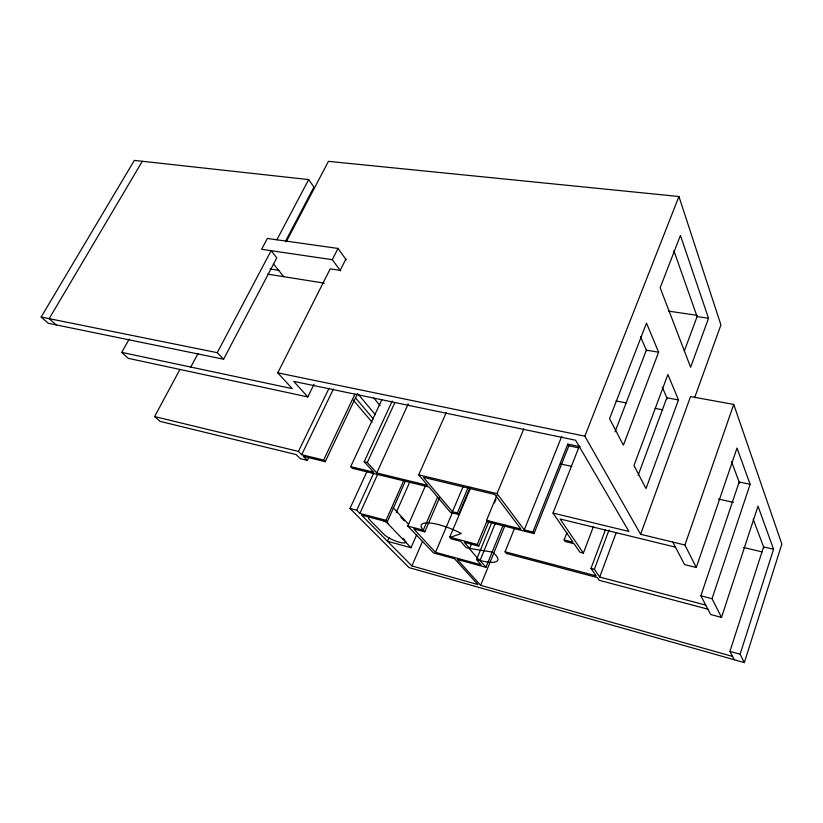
<?xml version="1.0" encoding="UTF-8"?>
<svg xmlns="http://www.w3.org/2000/svg" width="823" height="823" viewBox="0 0 823 823"><rect width="100%" height="100%" fill="white"/><g stroke="black" fill="none" stroke-linecap="round" stroke-linejoin="round"><path stroke-width="1.23" d="M367.14 471.106L349.991 508.48L409.031 567.603L744.331 662.597L781.85 544.065L733.735 404.422L690.538 396.593L640.623 534.292L684.921 545.021L696.279 567.5L684.551 564.568L672.803 542.09M744.331 662.597L740.103 654.234L773.569 549.219L758.004 506.145L721.504 617.415L710.66 614.514L700.867 595.77L739.177 481.99L750.113 484.305L712.039 598.691L721.504 617.415M734.322 659.768L729.939 651.384L763.6 546.873L773.569 549.219M696.279 567.5L737.017 448.072L750.113 484.305M684.921 545.021L733.735 404.422M694.622 397.735L720.917 324.91L678.934 196.502L328.439 161.349L286.167 241.952M678.471 399.927L646.004 488.595L633.977 465.509L667.895 374.516L678.471 399.927L666.846 397.787L638.164 475.241M708.531 318.285L690.61 367.243L660.159 287.793L680.426 235.409L708.531 318.285L697.081 316.588L673.883 250.727M684.335 351.03L697.081 316.588M705.753 605.111L599.72 577.067L616.221 532.522M599.72 577.067L594.381 569.249L609.03 529.991M514.653 528.037L505.065 551.791L596.171 575.874L590.996 568.364L605.419 529.837M658.616 352.193L623.392 445.192L609.565 418.66L646.508 323.11L658.616 352.193L646.343 350.166L615.059 431.808M566.872 532.79L564.115 539.939L565.185 541.472L574.073 543.725L579.917 552.223L583.373 553.107L593.352 526.73M564.115 539.939L573.024 542.192L553.015 513.079L579.361 446.066M640.623 534.292L584.844 436.18L678.934 196.502M567.829 444.111L568.847 445.809L534.034 533.592L532.903 532.059L567.829 444.111L580.143 446.704M561.687 436.447L524.292 529.878L532.903 532.059M732.573 656.425L480.653 585.328L457.29 559.465L485.94 567.304L502.894 525.722M480.653 585.328L505.127 525.187M485.94 567.304L480.056 560.494L495.405 523.078M471.6 543.828L469.655 548.499L464.306 542.316L478.729 546.133L488.996 521.237M439.503 497.833L424.822 531.853L413.743 528.911L435.511 552.356L481.095 564.794L476.517 559.537L491.67 522.708M525.444 531.411L497.02 493.615L523.829 428.804M534.034 533.592L487.761 521.875L486.537 520.342L496.804 495.508M478.729 546.133L477.299 544.456L487.123 520.692M494.489 502.874L495.96 499.304M470.139 487.319L458.637 514.498L457.351 512.966L467.886 488.111M469.655 548.499L466.065 547.542L460.685 541.349L451.199 538.839L449.718 537.162L470.53 487.957M457.351 512.966L452.444 511.731L463.02 486.887M435.511 552.356L452.537 512.338M425.141 486.434L407.786 526.072L433.598 552.984L454.491 558.694L477.947 584.567L411.922 565.936L422.518 541.349M389.042 537.789L387.499 541.287L411.027 547.737L416.716 534.631M424.822 531.853L423.279 530.166L437.517 497.257M392.18 401.099L364.178 461.775L367.295 462.526L376.769 472.978L427.641 485.364L418.742 474.85L446.179 412.714M396.274 512.42L409.638 482.299M405.574 480.714L387.335 521.689L386.018 520.321L403.795 480.437M376.769 472.978L408.218 403.949M386.018 520.321L359.867 513.408L377.911 473.75M359.867 513.408L356.75 510.26L373.621 473.318M367.295 462.526L394.927 402.468M458.637 514.498L450.603 512.472L429.04 487.021L352.244 468.277L350.701 466.631L381.923 399.484M309.006 456.94L307.349 460.396L303.327 456.343L325.219 461.682L357.521 393.548M325.219 461.682L323.634 460.047L354.95 394.104M323.634 460.047L301.702 454.708L298.44 451.405L329.077 388.178M301.702 454.708L333.408 389.042M129.242 339.025L121.742 352.398L128.213 358.334L307.812 396.923L314.026 384.269M345.783 259.204L340.197 270.366L330.198 268.854L277.762 372.84L292.237 388.621L121.742 352.398M332.297 259.687L337.986 248.433L267.372 238.454L261.611 249.297L332.297 259.687L340.629 270.942M223.599 359.209L276.816 257.825L271.106 250.696L217.251 352.676L223.599 359.209L48.259 323.264L41.15 317.03L134.334 160.403L308.666 179.579L313.933 187.078L285.468 241.334M276.867 239.802L308.666 179.579M190.782 367.068L198.004 353.54M307.349 460.396L300.23 458.648L296.187 454.594L160.094 421.386L154.601 416.572L179.898 369.527M142.317 161.277L49.174 318.655L56.252 324.91M449.986 537.47L461.333 533.499A31.284 8.23 23.1 0 0 429.462 522.975A31.284 8.23 23.1 0 0 423.557 530.475M668.471 311.104L697.493 315.394M269.965 268.956L278.802 270.335M267.712 274.152L324.283 283.133M616.057 400.986L626.149 402.889M655.17 408.373L662.741 409.803M41.15 317.03L217.251 352.676M277.762 372.84L584.844 436.18M568.847 445.809L578.682 447.897M560.566 463.956L571.831 466.435M718.284 499.026L733.355 502.349M743.478 547.46L762.098 551.883M418.742 474.85L497.02 493.615M154.601 416.572L298.44 451.405M553.015 513.079L628.937 531.463L575.575 440.223L293.718 381.378L307.812 396.923M350.701 466.631L373.693 472.227L364.178 461.775M675.446 547.151L560.103 519.004L583.373 553.107M486.537 520.342L520.938 529.035L494.818 494.489L423.454 477.35L452.444 511.731M700.867 595.77L712.039 598.691M590.996 568.364L594.381 569.249M349.991 508.48L356.75 510.26M407.786 526.072L423.279 530.166M449.718 537.162L477.299 544.456M387.335 521.689L385.493 521.206L411.027 547.737M385.781 521.504L361.523 515.085L411.922 565.936M707.873 609.185L599.195 580.287L597.323 577.561L506.433 553.478L505.065 551.791M476.517 559.537L480.056 560.494M729.939 651.384L740.103 654.234M403.054 538.273L404.803 540.094M400.842 517.204L404.299 520.908M393.188 507.75L408.609 524.333M353.139 399.916L372.119 422.24M355.382 397.684L373.375 419M358.252 394.289L375.298 414.658M373.673 397.869L380.103 405.708M273.421 263.895L283.657 276.549M337.986 248.433L346.205 259.78M640.592 336.813L646.641 350.855M662.258 387.129L667.288 398.836M731.503 461.631L739.63 483.214M753.179 519.19L764.011 547.974M405.688 541.287A12.427 3.066 23.7 0 1 397.859 541.822A12.427 3.066 23.7 0 1 384.074 534.477L369.702 519.889A12.726 3.21 23.9 0 1 369.116 516.988M381.059 519.529A12.726 3.21 23.9 0 1 388.415 523.541M492.535 552.13L469.007 548.324L479.408 560.319A31.089 8.117 22.8 0 0 492.535 552.13"/></g></svg>
